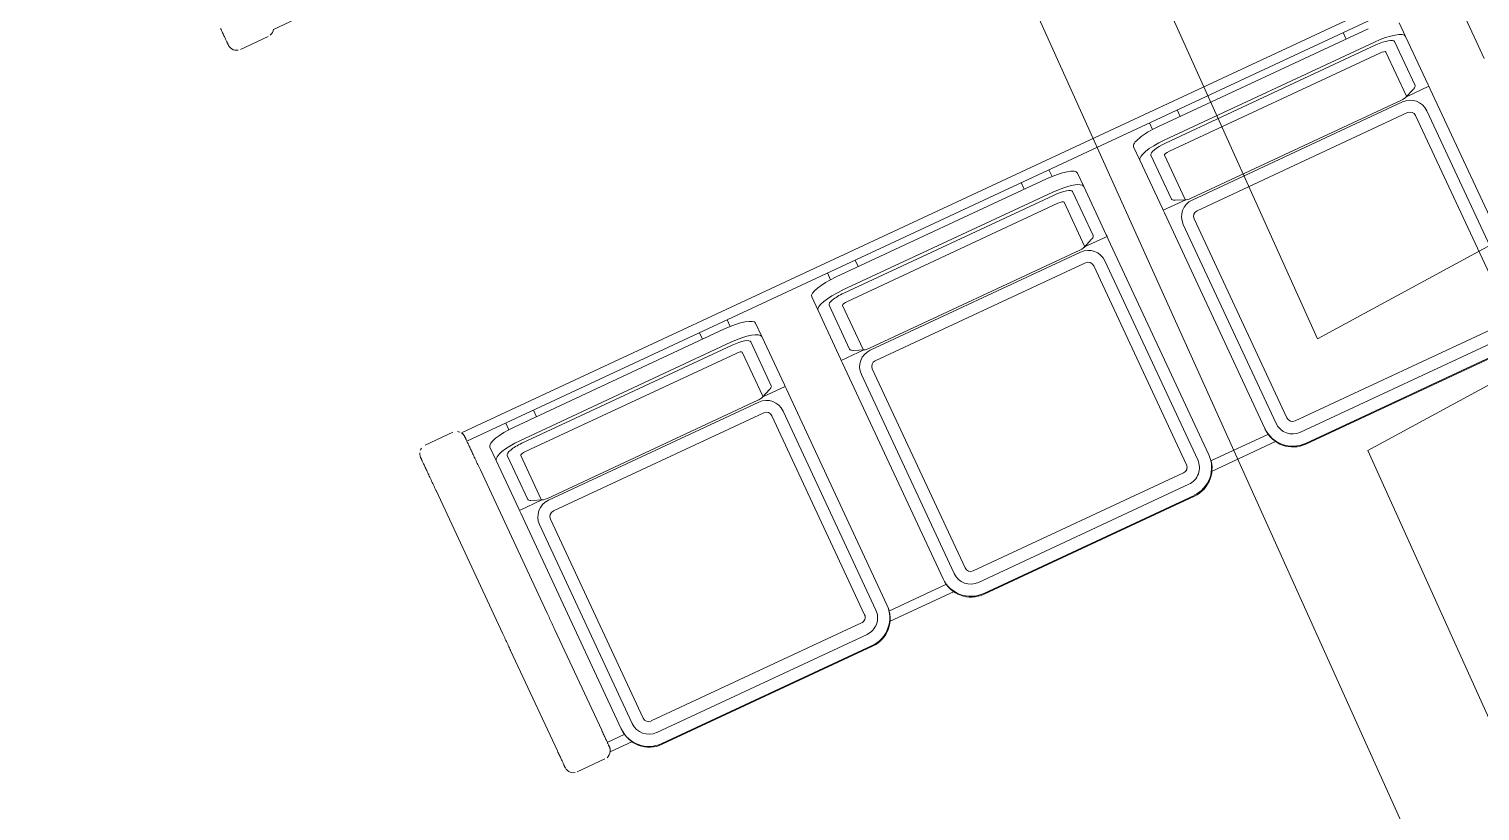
# Model space of a CAD drawing. Header units: metres. Extents: x -217 to -108, y -304 to -188.
# Drawn here: x -146.345 to -143.97, y -245.217 to -243.937 of the extents above; entities that cross this region are included whole.
import ezdxf

# ---------------------------------------------------------------- set-up
doc = ezdxf.new("R2010")
doc.units = ezdxf.units.M
doc.layers.add('A-WALL', color=113, linetype='Continuous', lineweight=9)
doc.layers.add('I-FURN', color=30, linetype='Continuous', lineweight=9)

# ---------------------------------------------------------------- blocks, each defined once
blk = doc.blocks.new('silla sala de espera - silla sala de espera-1007541-Nivel 3')
at = {"layer": 'I-FURN'}
for p, q in [((0.015, -0.295), (0.065, -0.295)), ((0.0777, -0.288), (0.1178, -0.288))]:
    blk.add_line(p, q, dxfattribs=at)
at = {"layer": 'I-FURN', "flags": 128}
blk.add_lwpolyline([(0, -0.25), (0, -0.2521), (0, -0.2541), (0, -0.256), (0, -0.2579), (0, -0.2597), (0, -0.2615), (0, -0.2632), (0, -0.2648), (0, -0.2664), (0, -0.2679), (0, -0.2693), (0, -0.2706), (0, -0.2719), (0, -0.273), (0, -0.2741), (0, -0.2751), (0, -0.276), (0, -0.2768), (0, -0.2775), (0, -0.2782), (0, -0.2787), (0, -0.2792), (0, -0.2795), (0, -0.2798), (0, -0.2799), (0, -0.28)], dxfattribs=at)
at = {"layer": 'I-FURN'}
for centre, start, end in [((0.015, -0.28), 172.5537, 255), ((0.065, -0.28), 285, 329.9796)]:
    blk.add_arc(centre, 0.015, start, end, dxfattribs=at)
blk = doc.blocks.new('silla sala de espera - silla sala de espera-V116-Nivel 3')
at = {"layer": 'I-FURN'}
for p, q in [((0.065, 0.295), (0.015, 0.295)), ((6.4365, 0.288), (0.0777, 0.288)), ((0.0796, 0.272), (6.435, 0.272)), ((0.15, 0.2599), (0.15, 0.272)), ((0.2, 0.272), (0.2, 0.2602)), ((0.5, 0.2602), (0.5, 0.272)), ((0.55, 0.272), (0.55, 0.2599)), ((0.7314, 0.2599), (0.7314, 0.272)), ((0.7814, 0.272), (0.7814, 0.2602)), ((1.0814, 0.2602), (1.0814, 0.272)), ((1.1314, 0.272), (1.1314, 0.2599)), ((1.3128, 0.2599), (1.3128, 0.272)), ((1.3628, 0.272), (1.3628, 0.2602)), ((1.6628, 0.2602), (1.6628, 0.272)), ((0.11, 0.2473), (0.11, 0.2231)), ((0.16, 0.2602), (0.54, 0.2602)), ((0.59, 0.2231), (0.59, 0.2473)), ((0.6914, 0.2473), (0.6914, 0.2231)), ((0.7414, 0.2602), (1.1214, 0.2602)), ((1.1714, 0.2231), (1.1714, 0.2473)), ((1.2728, 0.2473), (1.2728, 0.2231)), ((1.3228, 0.2602), (1.7028, 0.2602)), ((1.7528, 0.2231), (1.7528, 0.2473)), ((0, 0.22), (0, -0.0386)), ((0.08, -0.0386), (0.08, 0.22)), ((0.11, 0.1358), (0.11, 0.2231)), ((0.13, 0.1436), (0.13, 0.2231)), ((0.16, 0.2361), (0.54, 0.2361)), ((0.16, 0.2309), (0.54, 0.2309)), ((0.54, 0.2161), (0.16, 0.2161)), ((0.57, 0.2231), (0.57, 0.1436)), ((0.59, 0.2231), (0.59, 0.1358)), ((0.6914, 0.1358), (0.6914, 0.2231)), ((0.7114, 0.1436), (0.7114, 0.2231)), ((0.7414, 0.2361), (1.1214, 0.2361)), ((0.7414, 0.2309), (1.1214, 0.2309)), ((1.1214, 0.2161), (0.7414, 0.2161)), ((1.1514, 0.2231), (1.1514, 0.1436)), ((1.1714, 0.2231), (1.1714, 0.1358)), ((1.2728, 0.1358), (1.2728, 0.2231)), ((1.2928, 0.1436), (1.2928, 0.2231)), ((1.3228, 0.2361), (1.7028, 0.2361)), ((1.3228, 0.2309), (1.7028, 0.2309)), ((1.7028, 0.2161), (1.3228, 0.2161)), ((1.7328, 0.2231), (1.7328, 0.1436)), ((1.7528, 0.2231), (1.7528, 0.1358)), ((1.8543, 0.1358), (1.8543, 0.2231)), ((0.15, 0.2135), (0.15, 0.1339)), ((0.55, 0.1339), (0.55, 0.2135)), ((0.7314, 0.2135), (0.7314, 0.1339)), ((1.1314, 0.1339), (1.1314, 0.2135)), ((1.3128, 0.2135), (1.3128, 0.1339)), ((1.7128, 0.1339), (1.7128, 0.2135)), ((0.11, 0.1329), (0.11, 0.1358)), ((0.11, 0.1329), (0.1506, 0.1329)), ((0.11, 0.1279), (0.11, 0.1329)), ((0.11, -0.2615), (0.11, 0.1279)), ((0.1347, 0.1394), (0.1516, 0.1325)), ((0.16, 0.1313), (0.54, 0.1313)), ((0.16, 0.1279), (0.54, 0.1279)), ((0.5484, 0.1325), (0.5653, 0.1394)), ((0.5496, 0.1329), (0.59, 0.1329)), ((0.59, 0.1358), (0.59, 0.1329)), ((0.59, 0.1329), (0.59, 0.1279)), ((0.59, 0.1279), (0.59, -0.2615)), ((0.6914, 0.1329), (0.6914, 0.1358)), ((0.6914, 0.1329), (0.7321, 0.1329)), ((0.6914, 0.1279), (0.6914, 0.1329)), ((0.6914, -0.2615), (0.6914, 0.1279)), ((0.7161, 0.1394), (0.733, 0.1325)), ((0.7414, 0.1313), (1.1214, 0.1313)), ((0.7414, 0.1279), (1.1214, 0.1279)), ((1.1299, 0.1325), (1.1467, 0.1394)), ((1.131, 0.1329), (1.1714, 0.1329)), ((1.1714, 0.1358), (1.1714, 0.1329)), ((1.1714, 0.1329), (1.1714, 0.1279)), ((1.1714, 0.1279), (1.1714, -0.2615)), ((1.2728, 0.1329), (1.2728, 0.1358)), ((1.2728, 0.1329), (1.3135, 0.1329)), ((1.2728, 0.1279), (1.2728, 0.1329)), ((1.2728, -0.2615), (1.2728, 0.1279)), ((1.2975, 0.1394), (1.3144, 0.1325)), ((1.3228, 0.1313), (1.7028, 0.1313)), ((1.3228, 0.1279), (1.7028, 0.1279)), ((1.7113, 0.1325), (1.7282, 0.1394)), ((1.7124, 0.1329), (1.7528, 0.1329)), ((1.7528, 0.1358), (1.7528, 0.1329)), ((1.7528, 0.1329), (1.7528, 0.1279)), ((1.7528, 0.1279), (1.7528, -0.2615)), ((0.13, -0.2615), (0.13, 0.098)), ((0.15, 0.0987), (0.15, -0.2608)), ((0.54, 0.1087), (0.16, 0.1087)), ((0.55, -0.2608), (0.55, 0.0987)), ((0.57, 0.098), (0.57, -0.2615)), ((0.7114, -0.2615), (0.7114, 0.098)), ((0.7314, 0.0987), (0.7314, -0.2608)), ((1.1214, 0.1087), (0.7414, 0.1087)), ((1.1314, -0.2608), (1.1314, 0.0987)), ((1.1514, 0.098), (1.1514, -0.2615)), ((1.2928, -0.2615), (1.2928, 0.098)), ((1.3128, 0.0987), (1.3128, -0.2608)), ((1.7028, 0.1087), (1.3228, 0.1087)), ((1.7128, -0.2608), (1.7128, 0.0987)), ((1.7328, 0.098), (1.7328, -0.2615)), ((0, -0.0686), (0, -0.25)), ((0.08, -0.25), (0.08, -0.0686)), ((0.1114, -0.272), (0.0797, -0.272)), ((0.11, -0.2615), (0.11, -0.2629)), ((0.16, -0.2707), (0.54, -0.2707)), ((0.6928, -0.272), (0.5886, -0.272)), ((0.59, -0.2629), (0.59, -0.2615)), ((0.6914, -0.2615), (0.6914, -0.2629)), ((0.7414, -0.2707), (1.1214, -0.2707)), ((1.2742, -0.272), (1.17, -0.272)), ((1.1714, -0.2629), (1.1714, -0.2615)), ((1.2728, -0.2615), (1.2728, -0.2629)), ((1.3228, -0.2707), (1.7028, -0.2707)), ((0.015, -0.295), (0.065, -0.295)), ((0.0777, -0.288), (0.1178, -0.288)), ((0.54, -0.2915), (0.16, -0.2915)), ((0.5822, -0.288), (0.6993, -0.288)), ((1.1214, -0.2915), (0.7414, -0.2915)), ((1.1636, -0.288), (1.2807, -0.288)), ((1.7028, -0.2915), (1.3228, -0.2915)), ((0.16, -0.3115), (0.54, -0.3115)), ((0.16, -0.3128), (0.54, -0.3128)), ((0.7414, -0.3115), (1.1214, -0.3115)), ((0.7414, -0.3128), (1.1214, -0.3128)), ((1.3228, -0.3115), (1.7028, -0.3115)), ((1.3228, -0.3128), (1.7028, -0.3128))]:
    blk.add_line(p, q, dxfattribs=at)
at = {"layer": 'I-FURN', "flags": 128}
for points in [[(0, 0.28), (0, 0.28), (0, 0.2798), (0, 0.2796), (0, 0.2792), (0, 0.2788), (0, 0.2783), (0, 0.2777), (0, 0.277), (0, 0.2762), (0, 0.2753), (0, 0.2743), (0, 0.2732), (0, 0.2721), (0, 0.2708), (0, 0.2695), (0, 0.2681), (0, 0.2667), (0, 0.2651), (0, 0.2635), (0, 0.2618), (0, 0.26), (0, 0.2582), (0, 0.2563), (0, 0.2544), (0, 0.2524), (0, 0.2504), (0, 0.2483), (0, 0.2461), (0, 0.244), (0, 0.2417), (0, 0.2395), (0, 0.2372), (0, 0.2349), (0, 0.2326), (0, 0.2302), (0, 0.2278), (0, 0.2254), (0, 0.223), (0, 0.2206), (0, 0.22)], [(0.08, 0.22), (0.08, 0.2224), (0.08, 0.2248), (0.08, 0.2272), (0.08, 0.2296), (0.08, 0.2319), (0.08, 0.2343), (0.08, 0.2366), (0.08, 0.2389), (0.08, 0.2411), (0.08, 0.2434), (0.08, 0.2456), (0.08, 0.2477), (0.08, 0.2498), (0.08, 0.2519), (0.08, 0.2539), (0.08, 0.2558), (0.08, 0.2577), (0.08, 0.2596), (0.08, 0.2613), (0.08, 0.263), (0.08, 0.2647), (0.08, 0.2662), (0.08, 0.2677), (0.08, 0.2692), (0.08, 0.2705), (0.08, 0.2717), (0.08, 0.2729), (0.08, 0.274), (0.08, 0.275), (0.08, 0.2759), (0.08, 0.2767), (0.08, 0.2775), (0.08, 0.2781), (0.08, 0.2787), (0.08, 0.2791), (0.08, 0.2795), (0.08, 0.2798), (0.08, 0.2799), (0.08, 0.28), (0.08, 0.28)], [(0, -0.0386), (0, -0.041), (0, -0.0434), (0, -0.0458), (0, -0.0481), (0, -0.0505), (0, -0.0528), (0, -0.0552), (0, -0.0575), (0, -0.0597), (0, -0.062), (0, -0.0641), (0, -0.0663), (0, -0.0684), (0, -0.0686)], [(0.08, -0.0686), (0.08, -0.0665), (0.08, -0.0644), (0.08, -0.0622), (0.08, -0.0599), (0.08, -0.0577), (0.08, -0.0554), (0.08, -0.0531), (0.08, -0.0507), (0.08, -0.0484), (0.08, -0.046), (0.08, -0.0436), (0.08, -0.0412), (0.08, -0.0388), (0.08, -0.0386)], [(0, -0.25), (0, -0.2521), (0, -0.2541), (0, -0.256), (0, -0.2579), (0, -0.2597), (0, -0.2615), (0, -0.2632), (0, -0.2648), (0, -0.2664), (0, -0.2679), (0, -0.2693), (0, -0.2706), (0, -0.2719), (0, -0.273), (0, -0.2741), (0, -0.2751), (0, -0.276), (0, -0.2768), (0, -0.2775), (0, -0.2782), (0, -0.2787), (0, -0.2792), (0, -0.2795), (0, -0.2798), (0, -0.2799), (0, -0.28)], [(0.08, -0.28), (0.08, -0.28), (0.08, -0.2798), (0.08, -0.2796), (0.08, -0.2792), (0.08, -0.2788), (0.08, -0.2783), (0.08, -0.2777), (0.08, -0.277), (0.08, -0.2762), (0.08, -0.2753), (0.08, -0.2743), (0.08, -0.2732), (0.08, -0.2721), (0.08, -0.2708), (0.08, -0.2695), (0.08, -0.2681), (0.08, -0.2667), (0.08, -0.2651), (0.08, -0.2635), (0.08, -0.2618), (0.08, -0.26), (0.08, -0.2582), (0.08, -0.2563), (0.08, -0.2544), (0.08, -0.2524), (0.08, -0.2504), (0.08, -0.25)]]:
    blk.add_lwpolyline(points, dxfattribs=at)
at = {"layer": 'I-FURN'}
for centre, start, end in [((0.015, 0.28), 150, 190.1654), ((0.015, 0.28), 120, 135), ((0.065, 0.28), 45, 60), ((0.065, 0.28), 16.1314, 30), ((0.065, 0.28), 1.965, 15), ((0.065, 0.28), 349.8346, 358.0374), ((0.015, -0.28), 172.5537, 255), ((0.065, -0.28), 330, 344.4005), ((0.065, -0.28), 345, 358.0374), ((0.065, -0.28), 1.965, 7.4463), ((0.065, -0.28), 285, 329.9796)]:
    blk.add_arc(centre, 0.015, start, end, dxfattribs=at)
for centre, major_axis, ratio, start_param, end_param in [((0.16, 0.2473), (-0.05, 0), 0.258819, 4.712389, 6.283185), ((0.54, 0.2473), (0.05, 0), 0.258819, 0, 1.570796), ((0.7414, 0.2473), (-0.05, 0), 0.258819, 4.712389, 6.283185), ((1.1214, 0.2473), (0.05, 0), 0.258819, 0, 1.570796), ((1.3228, 0.2473), (0.05, 0), 0.258819, 1.570796, 3.141593), ((0.16, 0.2231), (-0.05, 0), 0.258819, 4.712389, 6.283185), ((0.16, 0.2231), (0.03, 0), 0.258819, 1.570796, 3.141593), ((0.16, 0.2135), (-0.01, 0), 0.258819, 4.712389, 6.283185), ((0.54, 0.2231), (0.05, 0), 0.258819, 0, 1.570796), ((0.54, 0.2231), (0.03, 0), 0.258819, 0, 1.570796), ((0.54, 0.2135), (0.01, 0), 0.258819, 0, 1.570796), ((0.7414, 0.2231), (-0.05, 0), 0.258819, 4.712389, 6.283185), ((0.7414, 0.2231), (0.03, 0), 0.258819, 1.570796, 3.141593), ((0.7414, 0.2135), (-0.01, 0), 0.258819, 4.712389, 6.283185), ((1.1214, 0.2231), (-0.05, 0), 0.258819, 3.141593, 4.712389), ((1.1214, 0.2231), (0.03, 0), 0.258819, 0, 1.570796), ((1.1214, 0.2135), (0.01, 0), 0.258819, 0, 1.570796), ((1.3228, 0.2231), (-0.05, 0), 0.258819, 4.712389, 6.283185), ((1.3228, 0.2231), (-0.03, 0), 0.258819, 4.712389, 6.283185), ((1.3228, 0.2135), (-0.01, 0), 0.258819, 4.712389, 6.283185), ((1.7028, 0.2231), (-0.05, 0), 0.258819, 3.141593, 4.712389), ((1.7028, 0.2231), (0.03, 0), 0.258819, 0, 1.570796), ((1.7028, 0.2135), (-0.01, 0), 0.258819, 3.141593, 4.712389), ((0.16, 0.1436), (0.03, 0), 0.258819, 3.141593, 3.665191), ((0.54, 0.1436), (0.03, 0), 0.258819, 5.759587, 6.283185), ((0.7414, 0.1436), (0.03, 0), 0.258819, 3.141593, 3.665191), ((1.1214, 0.1436), (0.03, 0), 0.258819, 5.759587, 6.283185), ((1.3228, 0.1436), (0.03, 0), 0.258819, 3.141593, 3.665191), ((1.7028, 0.1436), (-0.03, 0), 0.258819, 2.617994, 3.141593), ((0.16, 0.098), (-0.03, 0), 0.99863, 4.712389, 6.283185), ((0.16, 0.1339), (0.01, 0), 0.258819, 3.141593, 4.712389), ((0.54, 0.1339), (-0.01, 0), 0.258819, 1.570796, 3.141593), ((0.54, 0.098), (0.03, 0), 0.99863, 0, 1.570796), ((0.7414, 0.098), (-0.03, 0), 0.99863, 4.712389, 6.283185), ((0.7414, 0.1339), (0.01, 0), 0.258819, 3.141593, 4.712389), ((1.1214, 0.1339), (0.01, 0), 0.258819, 4.712389, 6.283185), ((1.1214, 0.098), (0.03, 0), 0.99863, 0, 1.570796), ((1.3228, 0.098), (-0.03, 0), 0.99863, 4.712389, 6.283185), ((1.3228, 0.1339), (-0.01, 0), 0.258819, 0, 1.570796), ((1.7028, 0.1339), (-0.01, 0), 0.258819, 1.570796, 3.141593), ((1.7028, 0.098), (-0.03, 0), 0.99863, 3.141593, 4.712389), ((0.16, 0.0987), (-0.01, 0), 0.99863, 4.712389, 6.283185), ((0.54, 0.0987), (0.01, 0), 0.99863, 0, 1.570796), ((0.7414, 0.0987), (-0.01, 0), 0.99863, 4.712389, 6.283185), ((1.1214, 0.0987), (-0.01, 0), 0.99863, 3.141593, 4.712389), ((1.3228, 0.0987), (-0.01, 0), 0.99863, 4.712389, 6.283185), ((1.7028, 0.0987), (-0.01, 0), 0.99863, 3.141593, 4.712389), ((0.16, -0.2608), (-0.01, 0), 0.99863, 0, 1.570796), ((0.54, -0.2608), (-0.01, 0), 0.99863, 1.570796, 3.141593), ((0.7414, -0.2608), (0.01, 0), 0.99863, 3.141593, 4.712389), ((1.1214, -0.2608), (-0.01, 0), 0.99863, 1.570796, 3.141593), ((1.3228, -0.2608), (-0.01, 0), 0.99863, 0, 1.570796), ((0.16, -0.2615), (0.05, 0), 0.99863, 3.141593, 4.712389), ((0.16, -0.2629), (0.05, 0), 0.99863, 3.141593, 4.712389), ((0.16, -0.2615), (0.03, 0), 0.99863, 3.141593, 4.712389), ((0.54, -0.2615), (-0.03, 0), 0.99863, 1.570796, 3.141593), ((0.54, -0.2615), (-0.05, 0), 0.99863, 1.570796, 3.141593), ((0.54, -0.2629), (-0.05, 0), 0.99863, 1.570796, 3.141593), ((0.7414, -0.2615), (0.05, 0), 0.99863, 3.141593, 4.712389), ((0.7414, -0.2629), (0.05, 0), 0.99863, 3.141593, 4.712389), ((0.7414, -0.2615), (0.03, 0), 0.99863, 3.141593, 4.712389), ((1.1214, -0.2615), (-0.03, 0), 0.99863, 1.570796, 3.141593), ((1.1214, -0.2615), (-0.05, 0), 0.99863, 1.570796, 3.141593), ((1.1214, -0.2629), (-0.05, 0), 0.99863, 1.570796, 3.141593), ((1.3228, -0.2615), (-0.05, 0), 0.99863, 0, 1.570796), ((1.3228, -0.2629), (0.05, 0), 0.99863, 3.141593, 4.712389), ((1.3228, -0.2615), (0.03, 0), 0.99863, 3.141593, 4.712389)]:
    blk.add_ellipse(centre, major_axis=major_axis, ratio=ratio, start_param=start_param, end_param=end_param, dxfattribs=at)
for points, knots in [([(0.0797, 0.2772), (0.0797, 0.2772), (0.0798, 0.2776), (0.08, 0.2787), (0.08, 0.2804), (0.0799, 0.2821), (0.0795, 0.2838), (0.0791, 0.2852), (0.0786, 0.2864), (0.0782, 0.2871), (0.078, 0.2874), (0.078, 0.2875)], [0.3858205, 0.3858205, 0.3858205, 0.3858205, 0.3888889, 0.4444444, 0.5138889, 0.5833333, 0.6527778, 0.7222222, 0.7916667, 0.8611111, 0.8888889, 0.8888889, 0.8888889, 0.8888889]), ([(0.078, -0.2875), (0.0781, -0.2873), (0.0783, -0.2869), (0.0788, -0.2859), (0.0794, -0.2845), (0.0798, -0.2828), (0.08, -0.2813), (0.08, -0.2799), (0.08, -0.2789), (0.0799, -0.2786)], [0.1111111, 0.1111111, 0.1111111, 0.1111111, 0.1666667, 0.2222222, 0.3333333, 0.3888889, 0.4444444, 0.5138889, 0.5555556, 0.5555556, 0.5555556, 0.5555556])]:
    blk.add_open_spline(points, degree=3, knots=knots, dxfattribs=at)

msp = doc.modelspace()

# ---------------------------------------------------------------- linework, layer by layer
at = {"layer": 'A-WALL'}
for p, q in [((-141.2669, -251.5076), (-146.3452, -240.2555)), ((-146.0865, -240.3425), (-144.2355, -244.4437)), ((-144.2355, -244.4437), (-138.9011, -241.5454)), ((-138.8186, -241.7282), (-144.1531, -244.6265)), ((-144.1531, -244.6265), (-142.6525, -247.9514))]:
    msp.add_line(p, q, dxfattribs=at)

# ---------------------------------------------------------------- block references
at = {"layer": 'I-FURN', "rotation": 25.00000000000035}
for name, p in [('silla sala de espera - silla sala de espera-1007541-Nivel 3', (-146.1372, -243.7089)), ('silla sala de espera - silla sala de espera-V116-Nivel 3', (-145.5858, -244.8915))]:
    msp.add_blockref(name, p, dxfattribs=at)

doc.saveas('drawing.dxf')
